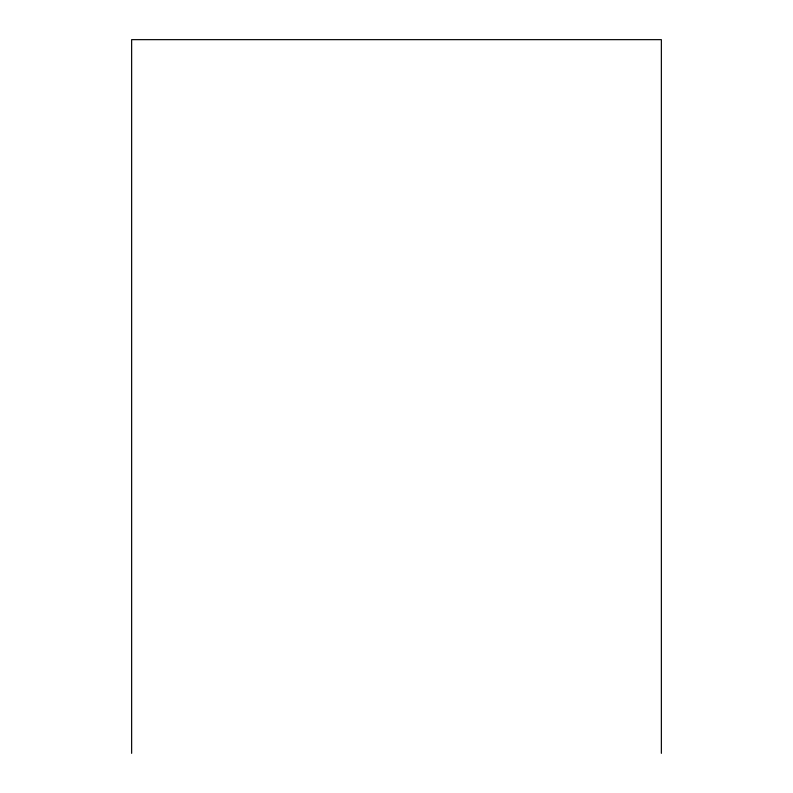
<?xml version="1.0" encoding="UTF-8"?>
<svg xmlns="http://www.w3.org/2000/svg" width="793" height="793" viewBox="0 0 793 793"><rect width="100%" height="100%" fill="white"/><g stroke="black" fill="none" stroke-linecap="round" stroke-linejoin="round"><path stroke-width="1.19" d="M661.362 753.35L661.362 39.65L131.638 39.65L131.638 753.35"/></g></svg>
